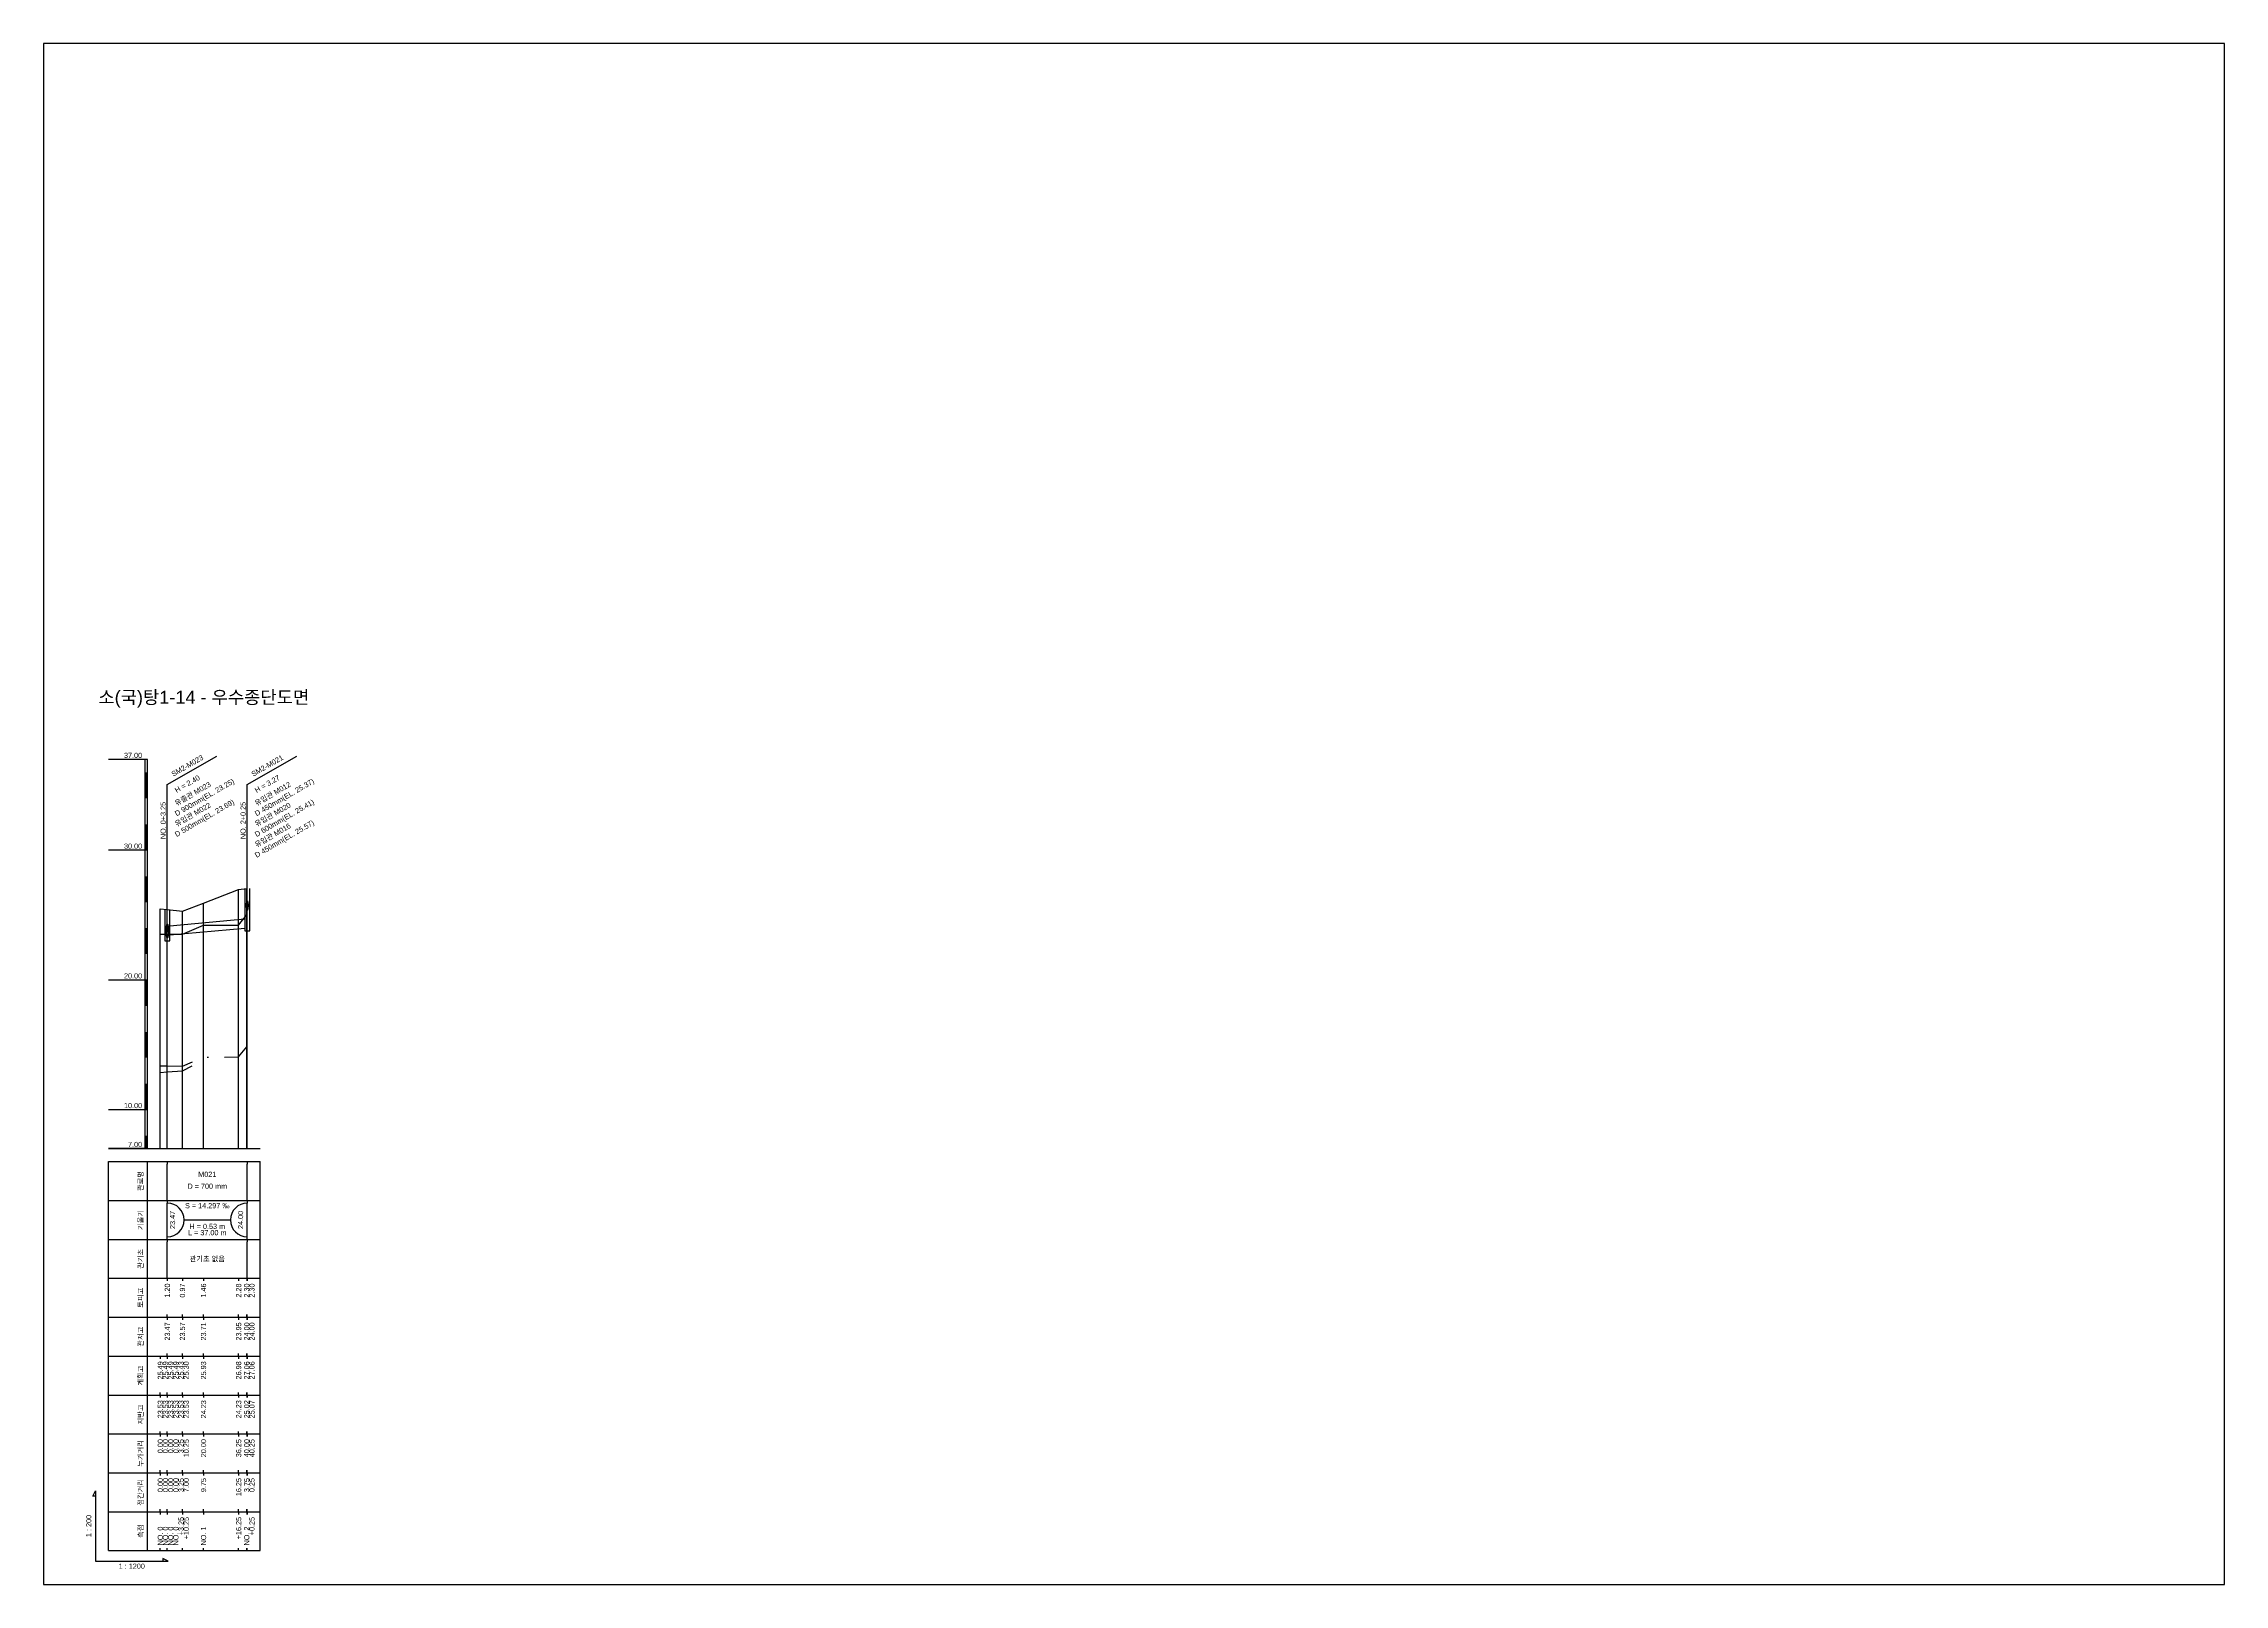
# Model space of a CAD drawing. Header units: millimetres. Extents: x -105495 to 3444, y -108190 to 2013.
# Drawn here: x 20 to 861, y -46368 to -45774 of the extents above; entities that cross this region are included whole.
import ezdxf
from ezdxf.enums import TextEntityAlignment as Align

# ---------------------------------------------------------------- set-up
doc = ezdxf.new("R2010")
doc.units = ezdxf.units.MM
doc.linetypes.add('DASHDOT', pattern=[25.4, 12.7, -6.35, 0, -6.35])
doc.linetypes.add('DIVIDE', pattern=[31.75, 12.7, -6.35, 0, -6.35, 0, -6.35])
for name, color, linetype in [('KZ_종단_계획선', 1, 'Continuous'), ('KZ_종단_관로', 4, 'Continuous'), ('KZ_종단_깃발', 7, 'Continuous'), ('KZ_종단_노선명', 7, 'Continuous'), ('KZ_종단_도각', 7, 'Continuous'), ('KZ_종단_맨홀', 4, 'Continuous'), ('KZ_종단_수직선', 7, 'Continuous'), ('KZ_종단_암선1', 56, 'DASHDOT'), ('KZ_종단_암선2', 4, 'DIVIDE'), ('KZ_종단_원형관', 4, 'Continuous'), ('KZ_종단_지반선', 3, 'Continuous'), ('KZ_종단_테이블문자', 7, 'Continuous'), ('KZ_종단_테이블선', 7, 'Continuous'), ('KZ_종단_폴대', 7, 'Continuous')]:
    doc.layers.add(name, color=color, linetype=linetype)
doc.styles.get("Standard").update_dxf_attribs({"font": 'arial.ttf'})

msp = doc.modelspace()

# ---------------------------------------------------------------- linework, layer by layer
at = {"layer": 'KZ_종단_계획선'}
msp.add_lwpolyline([(65, -46107.54), (65, -46107.54), (65, -46107.54), (65, -46107.54), (67.71, -46107.84), (73.54, -46108.5), (81.67, -46105.35), (95.21, -46100.1), (98.33, -46099.72), (98.54, -46099.69)], dxfattribs=at)
at = {"layer": 'KZ_종단_관로'}
for p, q in [((68.71, -46114.13), (97.54, -46111.48)), ((68.71, -46117.63), (97.54, -46114.98))]:
    msp.add_line(p, q, dxfattribs=at)
at = {"layer": 'KZ_종단_깃발'}
for p, q in [((67.71, -46059.69), (86.76, -46048.69)), ((98.54, -46059.69), (117.59, -46048.69)), ((67.71, -46200), (67.71, -46059.69)), ((98.54, -46200), (98.54, -46059.69))]:
    msp.add_line(p, q, dxfattribs=at)
at = {"layer": 'KZ_종단_도각'}
msp.add_lwpolyline([(20, -46368), (861, -46368), (861, -45774), (20, -45774)], close=True, dxfattribs=at)
at = {"layer": 'KZ_종단_맨홀'}
for points in [[(97.54, -46099.69), (97.54, -46116.02), (99.54, -46116.02), (99.54, -46099.69)], [(66.71, -46107.84), (66.71, -46119.86), (68.71, -46119.86), (68.71, -46107.84)]]:
    msp.add_lwpolyline(points, dxfattribs=at)
at = {"layer": 'KZ_종단_수직선'}
for p, q in [((95.21, -46200), (95.21, -46100.1)), ((98.33, -46200), (98.33, -46099.72)), ((98.54, -46200), (98.54, -46099.69)), ((65, -46200), (65, -46107.54)), ((65, -46200), (65, -46107.54)), ((65, -46200), (65, -46107.54)), ((65, -46200), (65, -46107.54)), ((65, -46200), (65, -46107.54)), ((65, -46200), (65, -46107.54)), ((65, -46200), (65, -46107.54)), ((67.71, -46200), (67.71, -46107.84)), ((73.54, -46200), (73.54, -46108.5)), ((81.67, -46200), (81.67, -46105.35))]:
    msp.add_line(p, q, dxfattribs=at)
at = {"layer": 'KZ_종단_암선1', "flags": 128}
msp.add_lwpolyline([(65, -46168.12), (65, -46168.12), (65, -46168.12), (65, -46168.12), (67.71, -46168.14), (73.54, -46168.2), (81.67, -46164.77), (95.21, -46164.65), (98.33, -46160.79), (98.54, -46160.56)], dxfattribs=at)
at = {"layer": 'KZ_종단_암선2', "flags": 128}
msp.add_lwpolyline([(65, -46170.62), (65, -46170.62), (65, -46170.62), (65, -46170.62), (67.71, -46170.42), (73.54, -46170), (81.67, -46165.89)], dxfattribs=at)
at = {"layer": 'KZ_종단_원형관'}
for p, q in [((98.25, -46105.89), (98.27, -46105.6)), ((98.25, -46106.19), (98.25, -46105.89)), ((98.25, -46106.5), (98.25, -46106.19)), ((98.27, -46106.79), (98.25, -46106.5)), ((98.27, -46105.6), (98.29, -46105.32)), ((98.29, -46107.07), (98.27, -46106.79)), ((98.29, -46105.32), (98.32, -46105.07)), ((98.32, -46107.32), (98.29, -46107.07)), ((98.32, -46105.07), (98.35, -46104.85)), ((98.32, -46105.82), (98.33, -46105.59)), ((98.33, -46106.05), (98.32, -46105.82)), ((98.32, -46106.83), (98.33, -46106.61)), ((98.33, -46107.06), (98.32, -46106.83)), ((98.35, -46107.54), (98.32, -46107.32)), ((98.33, -46105.59), (98.34, -46105.37)), ((98.34, -46106.27), (98.33, -46106.05)), ((98.33, -46106.61), (98.34, -46106.39)), ((98.34, -46107.28), (98.33, -46107.06)), ((98.34, -46105.37), (98.35, -46105.16)), ((98.34, -46106.39), (98.35, -46106.18)), ((98.35, -46106.48), (98.34, -46106.27)), ((98.35, -46107.49), (98.34, -46107.28)), ((98.35, -46104.85), (98.4, -46104.68)), ((98.35, -46105.16), (98.37, -46104.97)), ((98.35, -46106.18), (98.37, -46105.99)), ((98.37, -46106.67), (98.35, -46106.48)), ((98.37, -46107.68), (98.35, -46107.49)), ((98.4, -46107.71), (98.35, -46107.54)), ((98.37, -46104.97), (98.4, -46104.81)), ((98.37, -46105.99), (98.4, -46105.83)), ((98.4, -46106.83), (98.37, -46106.67)), ((98.4, -46107.84), (98.37, -46107.68)), ((98.4, -46104.68), (98.44, -46104.55)), ((98.4, -46104.81), (98.43, -46104.68)), ((98.4, -46105.83), (98.43, -46105.7)), ((98.43, -46106.96), (98.4, -46106.83)), ((98.44, -46107.84), (98.4, -46107.71)), ((98.43, -46107.97), (98.4, -46107.84)), ((98.43, -46104.68), (98.47, -46104.58)), ((98.43, -46105.7), (98.47, -46105.6)), ((98.47, -46107.06), (98.43, -46106.96)), ((98.47, -46108.07), (98.43, -46107.97)), ((98.44, -46104.55), (98.49, -46104.47)), ((98.49, -46107.92), (98.44, -46107.84)), ((98.47, -46104.58), (98.5, -46104.52)), ((98.47, -46105.6), (98.5, -46105.54)), ((98.5, -46107.11), (98.47, -46107.06)), ((98.5, -46108.13), (98.47, -46108.07)), ((98.49, -46104.47), (98.54, -46104.44)), ((98.54, -46107.94), (98.49, -46107.92)), ((98.5, -46104.52), (98.54, -46104.5)), ((98.5, -46105.54), (98.54, -46105.52)), ((98.54, -46107.13), (98.5, -46107.11)), ((98.54, -46108.15), (98.5, -46108.13)), ((98.54, -46104.44), (98.59, -46104.47)), ((98.54, -46104.5), (98.58, -46104.52)), ((98.54, -46105.52), (98.58, -46105.54)), ((98.58, -46107.11), (98.54, -46107.13)), ((98.59, -46107.92), (98.54, -46107.94)), ((98.58, -46108.13), (98.54, -46108.15)), ((98.58, -46104.52), (98.62, -46104.58)), ((98.58, -46105.54), (98.62, -46105.6)), ((98.62, -46107.06), (98.58, -46107.11)), ((98.62, -46108.07), (98.58, -46108.13)), ((98.59, -46104.47), (98.64, -46104.55)), ((98.64, -46107.84), (98.59, -46107.92)), ((98.62, -46104.58), (98.65, -46104.68)), ((98.62, -46105.6), (98.65, -46105.7)), ((98.65, -46106.96), (98.62, -46107.06)), ((98.65, -46107.97), (98.62, -46108.07)), ((98.64, -46104.55), (98.69, -46104.68)), ((98.69, -46107.71), (98.64, -46107.84)), ((98.65, -46104.68), (98.68, -46104.81)), ((98.65, -46105.7), (98.68, -46105.83)), ((98.68, -46106.83), (98.65, -46106.96)), ((98.68, -46107.84), (98.65, -46107.97)), ((98.68, -46104.81), (98.71, -46104.97)), ((98.68, -46105.83), (98.71, -46105.99)), ((98.71, -46106.67), (98.68, -46106.83)), ((98.71, -46107.68), (98.68, -46107.84)), ((98.69, -46104.68), (98.73, -46104.85)), ((98.73, -46107.54), (98.69, -46107.71)), ((98.71, -46104.97), (98.73, -46105.16)), ((98.71, -46105.99), (98.73, -46106.18)), ((98.73, -46106.48), (98.71, -46106.67)), ((98.73, -46107.49), (98.71, -46107.68)), ((98.73, -46104.85), (98.77, -46105.07)), ((98.73, -46105.16), (98.75, -46105.37)), ((98.73, -46106.18), (98.75, -46106.39)), ((98.75, -46106.27), (98.73, -46106.48)), ((98.75, -46107.28), (98.73, -46107.49)), ((98.77, -46107.32), (98.73, -46107.54)), ((98.75, -46105.37), (98.76, -46105.59)), ((98.76, -46106.05), (98.75, -46106.27)), ((98.75, -46106.39), (98.76, -46106.61)), ((98.76, -46107.06), (98.75, -46107.28)), ((98.76, -46105.59), (98.76, -46105.82)), ((98.76, -46105.82), (98.76, -46106.05)), ((98.76, -46106.61), (98.76, -46106.83)), ((98.76, -46106.83), (98.76, -46107.06)), ((98.77, -46105.07), (98.79, -46105.32)), ((98.79, -46107.07), (98.77, -46107.32)), ((98.79, -46105.32), (98.82, -46105.6)), ((98.82, -46106.79), (98.79, -46107.07)), ((98.82, -46105.6), (98.83, -46105.89)), ((98.83, -46106.5), (98.82, -46106.79)), ((98.83, -46105.89), (98.83, -46106.19)), ((98.83, -46106.19), (98.83, -46106.5)), ((67.27, -46116.11), (67.28, -46115.65)), ((67.28, -46116.57), (67.27, -46116.11)), ((67.28, -46115.65), (67.3, -46115.21)), ((67.3, -46117.01), (67.28, -46116.57)), ((67.3, -46115.21), (67.33, -46114.8)), ((67.33, -46117.42), (67.3, -46117.01)), ((67.33, -46114.8), (67.37, -46114.42)), ((67.37, -46117.8), (67.33, -46117.42)), ((67.37, -46114.42), (67.43, -46114.1)), ((67.43, -46118.12), (67.37, -46117.8)), ((67.43, -46114.1), (67.49, -46113.84)), ((67.49, -46118.38), (67.43, -46118.12)), ((67.47, -46114.86), (67.48, -46114.61)), ((67.47, -46115.11), (67.47, -46114.86)), ((67.47, -46115.36), (67.47, -46115.11)), ((67.48, -46115.61), (67.47, -46115.36)), ((67.48, -46114.61), (67.5, -46114.38)), ((67.5, -46115.84), (67.48, -46115.61)), ((67.49, -46113.84), (67.56, -46113.64)), ((67.56, -46118.58), (67.49, -46118.38)), ((67.5, -46114.38), (67.52, -46114.17)), ((67.52, -46116.05), (67.5, -46115.84)), ((67.52, -46114.17), (67.55, -46113.99)), ((67.55, -46116.23), (67.52, -46116.05)), ((67.55, -46113.99), (67.59, -46113.85)), ((67.59, -46116.37), (67.55, -46116.23)), ((67.56, -46113.64), (67.63, -46113.52)), ((67.63, -46118.7), (67.56, -46118.58)), ((67.59, -46113.85), (67.63, -46113.74)), ((67.63, -46116.48), (67.59, -46116.37)), ((67.63, -46113.52), (67.71, -46113.48)), ((67.63, -46113.74), (67.67, -46113.67)), ((67.67, -46116.55), (67.63, -46116.48)), ((67.71, -46118.73), (67.63, -46118.7)), ((67.67, -46113.67), (67.71, -46113.65)), ((67.71, -46116.57), (67.67, -46116.55)), ((67.71, -46113.48), (67.78, -46113.52)), ((67.71, -46113.65), (67.75, -46113.67)), ((67.75, -46116.55), (67.71, -46116.57)), ((67.78, -46118.7), (67.71, -46118.73)), ((67.75, -46113.67), (67.79, -46113.74)), ((67.79, -46116.48), (67.75, -46116.55)), ((67.78, -46113.52), (67.86, -46113.64)), ((67.86, -46118.58), (67.78, -46118.7)), ((67.79, -46113.74), (67.83, -46113.85)), ((67.83, -46116.37), (67.79, -46116.48)), ((67.83, -46113.85), (67.86, -46113.99)), ((67.86, -46116.23), (67.83, -46116.37)), ((67.86, -46113.64), (67.93, -46113.84)), ((67.86, -46113.99), (67.89, -46114.17)), ((67.89, -46116.05), (67.86, -46116.23)), ((67.93, -46118.38), (67.86, -46118.58)), ((67.89, -46114.17), (67.92, -46114.38)), ((67.92, -46115.84), (67.89, -46116.05)), ((67.92, -46114.38), (67.94, -46114.61)), ((67.94, -46115.61), (67.92, -46115.84)), ((67.93, -46113.84), (67.99, -46114.1)), ((67.99, -46118.12), (67.93, -46118.38)), ((67.94, -46114.61), (67.95, -46114.86)), ((67.95, -46115.36), (67.94, -46115.61)), ((67.95, -46114.86), (67.95, -46115.11)), ((67.95, -46115.11), (67.95, -46115.36)), ((67.99, -46114.1), (68.04, -46114.42)), ((68.04, -46117.8), (67.99, -46118.12)), ((68.04, -46114.42), (68.09, -46114.8)), ((68.09, -46117.42), (68.04, -46117.8)), ((68.09, -46114.8), (68.12, -46115.21)), ((68.12, -46117.01), (68.09, -46117.42)), ((68.12, -46115.21), (68.14, -46115.65)), ((68.14, -46116.57), (68.12, -46117.01)), ((68.14, -46115.65), (68.15, -46116.11)), ((68.15, -46116.11), (68.14, -46116.57))]:
    msp.add_line(p, q, dxfattribs=at)
at = {"layer": 'KZ_종단_지반선', "flags": 128}
msp.add_lwpolyline([(65, -46117.34), (65, -46117.34), (65, -46117.34), (65, -46117.34), (67.71, -46117.34), (73.54, -46117.34), (81.67, -46113.83), (95.21, -46113.83), (98.33, -46109.88), (98.54, -46109.66)], dxfattribs=at)
at = {"layer": 'KZ_종단_테이블문자'}
for p, q in [((67.71, -46205), (67.71, -46206)), ((67.71, -46219), (67.71, -46206)), ((98.54, -46205), (98.54, -46206)), ((98.54, -46219), (98.54, -46206)), ((67.71, -46220), (67.71, -46219)), ((67.71, -46220), (67.71, -46221)), ((67.71, -46234), (67.71, -46221)), ((98.54, -46220), (98.54, -46219)), ((98.54, -46220), (98.54, -46221)), ((98.54, -46234), (98.54, -46221)), ((74.12, -46227.5), (92.12, -46227.5)), ((67.71, -46235), (67.71, -46234)), ((67.71, -46235), (67.71, -46236)), ((67.71, -46249), (67.71, -46236)), ((98.54, -46235), (98.54, -46234)), ((98.54, -46235), (98.54, -46236)), ((98.54, -46249), (98.54, -46236)), ((67.71, -46250), (67.71, -46249)), ((98.54, -46250), (98.54, -46249))]:
    msp.add_line(p, q, dxfattribs=at)
for centre, start, end in [((67.71, -46227.5), 270, 90), ((98.54, -46227.5), 90, 270)]:
    msp.add_arc(centre, 6.5, start, end, dxfattribs=at)
at = {"layer": 'KZ_종단_테이블선'}
for p, q in [((45, -46200), (103.54, -46200)), ((45, -46220), (45, -46205)), ((45, -46205), (103.54, -46205)), ((60, -46220), (60, -46205)), ((103.54, -46220), (103.54, -46205)), ((45, -46235), (45, -46220)), ((45, -46220), (103.54, -46220)), ((60, -46235), (60, -46220)), ((103.54, -46235), (103.54, -46220)), ((45, -46250), (45, -46235)), ((45, -46235), (103.54, -46235)), ((60, -46250), (60, -46235)), ((103.54, -46250), (103.54, -46235)), ((45, -46265), (45, -46250)), ((45, -46250), (103.54, -46250)), ((60, -46265), (60, -46250)), ((67.71, -46250), (67.71, -46251)), ((73.54, -46250), (73.54, -46251)), ((81.67, -46250), (81.67, -46251)), ((95.21, -46250), (95.21, -46251)), ((98.33, -46250), (98.33, -46251)), ((98.54, -46250), (98.54, -46251)), ((103.54, -46265), (103.54, -46250)), ((45, -46280), (45, -46265)), ((45, -46265), (103.54, -46265)), ((60, -46280), (60, -46265)), ((67.71, -46265), (67.71, -46264)), ((67.71, -46265), (67.71, -46266)), ((73.54, -46265), (73.54, -46264)), ((73.54, -46265), (73.54, -46266)), ((81.67, -46265), (81.67, -46264)), ((81.67, -46265), (81.67, -46266)), ((95.21, -46265), (95.21, -46264)), ((95.21, -46265), (95.21, -46266)), ((98.33, -46265), (98.33, -46264)), ((98.33, -46265), (98.33, -46266)), ((98.54, -46265), (98.54, -46264)), ((98.54, -46265), (98.54, -46266)), ((103.54, -46280), (103.54, -46265)), ((45, -46295), (45, -46280)), ((45, -46280), (103.54, -46280)), ((60, -46295), (60, -46280)), ((65, -46280), (65, -46281)), ((65, -46280), (65, -46281)), ((65, -46280), (65, -46281)), ((65, -46280), (65, -46281)), ((67.71, -46280), (67.71, -46279)), ((67.71, -46280), (67.71, -46281)), ((73.54, -46280), (73.54, -46279)), ((73.54, -46280), (73.54, -46281)), ((81.67, -46280), (81.67, -46279)), ((81.67, -46280), (81.67, -46281)), ((95.21, -46280), (95.21, -46279)), ((95.21, -46280), (95.21, -46281)), ((98.33, -46280), (98.33, -46279)), ((98.33, -46280), (98.33, -46281)), ((98.54, -46280), (98.54, -46279)), ((98.54, -46280), (98.54, -46281)), ((103.54, -46295), (103.54, -46280)), ((45, -46310), (45, -46295)), ((45, -46295), (103.54, -46295)), ((60, -46310), (60, -46295)), ((65, -46295), (65, -46294)), ((65, -46295), (65, -46294)), ((65, -46295), (65, -46294)), ((65, -46295), (65, -46294)), ((65, -46295), (65, -46296)), ((65, -46295), (65, -46296)), ((65, -46295), (65, -46296)), ((65, -46295), (65, -46296)), ((67.71, -46295), (67.71, -46294)), ((67.71, -46295), (67.71, -46296)), ((73.54, -46295), (73.54, -46294)), ((73.54, -46295), (73.54, -46296)), ((81.67, -46295), (81.67, -46294)), ((81.67, -46295), (81.67, -46296)), ((95.21, -46295), (95.21, -46294)), ((95.21, -46295), (95.21, -46296)), ((98.33, -46295), (98.33, -46294)), ((98.33, -46295), (98.33, -46296)), ((98.54, -46295), (98.54, -46294)), ((98.54, -46295), (98.54, -46296)), ((103.54, -46310), (103.54, -46295)), ((45, -46325), (45, -46310)), ((45, -46310), (103.54, -46310)), ((60, -46325), (60, -46310)), ((65, -46310), (65, -46309)), ((65, -46310), (65, -46309)), ((65, -46310), (65, -46309)), ((65, -46310), (65, -46309)), ((65, -46310), (65, -46311)), ((65, -46310), (65, -46311)), ((65, -46310), (65, -46311)), ((65, -46310), (65, -46311)), ((67.71, -46310), (67.71, -46309)), ((67.71, -46310), (67.71, -46311)), ((73.54, -46310), (73.54, -46309)), ((73.54, -46310), (73.54, -46311)), ((81.67, -46310), (81.67, -46309)), ((81.67, -46310), (81.67, -46311)), ((95.21, -46310), (95.21, -46309)), ((95.21, -46310), (95.21, -46311)), ((98.33, -46310), (98.33, -46309)), ((98.33, -46310), (98.33, -46311)), ((98.54, -46310), (98.54, -46309)), ((98.54, -46310), (98.54, -46311)), ((103.54, -46325), (103.54, -46310)), ((45, -46340), (45, -46325)), ((45, -46325), (103.54, -46325)), ((60, -46340), (60, -46325)), ((65, -46325), (65, -46324)), ((65, -46325), (65, -46324)), ((65, -46325), (65, -46324)), ((65, -46325), (65, -46324)), ((65, -46325), (65, -46326)), ((65, -46325), (65, -46326)), ((65, -46325), (65, -46326)), ((65, -46325), (65, -46326)), ((67.71, -46325), (67.71, -46324)), ((67.71, -46325), (67.71, -46326)), ((73.54, -46325), (73.54, -46324)), ((73.54, -46325), (73.54, -46326)), ((81.67, -46325), (81.67, -46324)), ((81.67, -46325), (81.67, -46326)), ((95.21, -46325), (95.21, -46324)), ((95.21, -46325), (95.21, -46326)), ((98.33, -46325), (98.33, -46324)), ((98.33, -46325), (98.33, -46326)), ((98.54, -46325), (98.54, -46324)), ((98.54, -46325), (98.54, -46326)), ((103.54, -46340), (103.54, -46325)), ((65, -46340), (65, -46339)), ((65, -46340), (65, -46339)), ((65, -46340), (65, -46339)), ((65, -46340), (65, -46339)), ((67.71, -46340), (67.71, -46339)), ((73.54, -46340), (73.54, -46339)), ((81.67, -46340), (81.67, -46339)), ((95.21, -46340), (95.21, -46339)), ((98.33, -46340), (98.33, -46339)), ((98.54, -46340), (98.54, -46339)), ((45, -46355), (45, -46340)), ((45, -46340), (103.54, -46340)), ((60, -46355), (60, -46340)), ((65, -46340), (65, -46341)), ((65, -46340), (65, -46341)), ((65, -46340), (65, -46341)), ((65, -46340), (65, -46341)), ((67.71, -46340), (67.71, -46341)), ((73.54, -46340), (73.54, -46341)), ((81.67, -46340), (81.67, -46341)), ((95.21, -46340), (95.21, -46341)), ((98.33, -46340), (98.33, -46341)), ((98.54, -46340), (98.54, -46341)), ((103.54, -46355), (103.54, -46340)), ((45, -46355), (103.54, -46355)), ((65, -46355), (65, -46354)), ((65, -46355), (65, -46354)), ((65, -46355), (65, -46354)), ((65, -46355), (65, -46354)), ((67.71, -46355), (67.71, -46354)), ((73.54, -46355), (73.54, -46354)), ((81.67, -46355), (81.67, -46354)), ((95.21, -46355), (95.21, -46354)), ((98.33, -46355), (98.33, -46354)), ((98.54, -46355), (98.54, -46354))]:
    msp.add_line(p, q, dxfattribs=at)
msp.add_lwpolyline([(40, -46334), (39, -46334), (40, -46332), (40, -46359), (68, -46359), (66, -46358), (66, -46359)], dxfattribs=at)
at = {"layer": 'KZ_종단_폴대'}
for p, q in [((60, -46050), (45, -46050)), ((60, -46085), (45, -46085)), ((60, -46135), (45, -46135)), ((60, -46185), (45, -46185)), ((60, -46200), (45, -46200))]:
    msp.add_line(p, q, dxfattribs=at)
msp.add_lwpolyline([(60, -46200), (60, -46050), (59, -46050), (59, -46200), (60, -46200)], dxfattribs=at)
at = {"layer": 'KZ_종단_폴대', "const_width": 1}
for points in [[(59.5, -46065), (59.5, -46055)], [(59.5, -46085), (59.5, -46075)], [(59.5, -46105), (59.5, -46095)], [(59.5, -46125), (59.5, -46115)], [(59.5, -46145), (59.5, -46135)], [(59.5, -46165), (59.5, -46155)], [(59.5, -46185), (59.5, -46175)], [(59.5, -46200), (59.5, -46195)]]:
    msp.add_lwpolyline(points, dxfattribs=at)

# ---------------------------------------------------------------- texts
at = {"layer": 'KZ_종단_깃발'}
for s, rotation, p in [('SM2-M023', 30, (70.31, -46057.19)), ('SM2-M021', 30, (101.14, -46057.19)), ('NO. 0+3.25', 90, (67.71, -46080.69)), ('NO. 2+0.25', 90, (98.54, -46080.69))]:
    msp.add_text(s, height=2, rotation=rotation, dxfattribs=at).set_placement(p, align=Align.BOTTOM_LEFT)
for s, p in [('H = 2.40', (70.31, -46061.19)), ('D 900mm(EL. 23.25)', (70.31, -46070.19)), ('유출관 M023', (70.31, -46066.19)), ('H = 3.27', (101.14, -46061.19)), ('D 450mm(EL. 25.37)', (101.14, -46070.19)), ('유입관 M012', (101.14, -46066.19)), ('D 500mm(EL. 23.69)', (70.31, -46078.19)), ('유입관 M022', (70.31, -46074.19)), ('D 600mm(EL. 25.41)', (101.14, -46078.19)), ('유입관 M020', (101.14, -46074.19)), ('D 450mm(EL. 25.57)', (101.14, -46086.19)), ('유입관 M016', (101.14, -46082.19))]:
    msp.add_text(s, height=2, rotation=30, dxfattribs=at).set_placement(p, align=Align.TOP_LEFT)
at = {"layer": 'KZ_종단_노선명'}
msp.add_text('소(국)탕1-14 - 우수종단도면', height=5, dxfattribs=at).set_placement((81.77, -46030), align=Align.BOTTOM_CENTER)
at = {"layer": 'KZ_종단_테이블문자'}
for s, p in [('M021', (83.12, -46211.5)), ('H = 0.53 m', (83.12, -46231.6)), ('L = 37.00 m', (83.12, -46234))]:
    msp.add_text(s, height=2, dxfattribs=at).set_placement(p, align=Align.BOTTOM_CENTER)
for s, p in [('S = 14.297 ‰', (83.12, -46221)), ('D = 700 mm', (83.12, -46213.5))]:
    msp.add_text(s, height=2, dxfattribs=at).set_placement(p, align=Align.TOP_CENTER)
msp.add_text('23.47', height=2, rotation=90, dxfattribs=at).set_placement((68.71, -46227.5), align=Align.TOP_CENTER)
msp.add_text('24.00', height=2, rotation=90, dxfattribs=at).set_placement((97.54, -46227.5), align=Align.BOTTOM_CENTER)
msp.add_text('관기초 없음', height=2, dxfattribs=at).set_placement((83.12, -46242.5), align=Align.MIDDLE_CENTER)
for s, p in [('1.20', (67.71, -46252)), ('0.97', (73.54, -46252)), ('1.46', (81.67, -46252)), ('2.28', (95.21, -46252)), ('2.30', (98.33, -46252)), ('2.30', (100.33, -46252)), ('23.47', (67.71, -46267)), ('23.57', (73.54, -46267)), ('23.71', (81.67, -46267)), ('23.95', (95.21, -46267)), ('24.00', (98.33, -46267)), ('24.00', (100.33, -46267)), ('25.49', (65, -46282)), ('25.49', (67, -46282)), ('25.49', (69, -46282)), ('25.49', (71, -46282)), ('25.43', (73, -46282)), ('25.30', (75, -46282)), ('25.93', (81.67, -46282)), ('26.98', (95.21, -46282)), ('27.06', (98.33, -46282)), ('27.06', (100.33, -46282)), ('23.53', (65, -46297)), ('23.53', (67, -46297)), ('23.53', (69, -46297)), ('23.53', (71, -46297)), ('23.53', (73, -46297)), ('23.53', (75, -46297)), ('24.23', (81.67, -46297)), ('24.23', (95.21, -46297)), ('25.02', (98.33, -46297)), ('25.07', (100.33, -46297)), ('0.00', (65, -46312)), ('0.00', (67, -46312)), ('0.00', (69, -46312)), ('0.00', (71, -46312)), ('3.25', (73, -46312)), ('10.25', (75, -46312)), ('20.00', (81.67, -46312)), ('36.25', (95.21, -46312)), ('40.00', (98.33, -46312)), ('40.25', (100.33, -46312)), ('0.00', (65, -46327)), ('0.00', (67, -46327)), ('0.00', (69, -46327)), ('0.00', (71, -46327)), ('3.25', (73, -46327)), ('7.00', (75, -46327)), ('9.75', (81.67, -46327)), ('16.25', (95.21, -46327)), ('3.75', (98.33, -46327)), ('0.25', (100.33, -46327)), ('+3.25', (73, -46342)), ('+10.25', (75, -46342)), ('+16.25', (95.21, -46342)), ('+0.25', (100.33, -46342))]:
    msp.add_text(s, height=2, rotation=90, dxfattribs=at).set_placement(p, align=Align.MIDDLE_RIGHT)
for s, p in [('NO. 0', (65, -46353)), ('NO. 0', (67, -46353)), ('NO. 0', (69, -46353)), ('NO. 0', (71, -46353)), ('NO. 1', (81.67, -46353)), ('NO. 2', (98.33, -46353))]:
    msp.add_text(s, height=2, rotation=90, dxfattribs=at).set_placement(p, align=Align.MIDDLE_LEFT)
at = {"layer": 'KZ_종단_테이블선'}
for s, p in [('관로명', (59, -46212.5)), ('기울기', (59, -46227.5)), ('관기초', (59, -46242.5)), ('토피고', (59, -46257.5)), ('관저고', (59, -46272.5)), ('계획고', (59, -46287.5)), ('지반고', (59, -46302.5)), ('누가거리', (59, -46317.5)), ('점간거리', (59, -46332.5)), ('1 : 200', (39, -46345.5)), ('측점', (59, -46347.5))]:
    msp.add_text(s, height=2, rotation=90, dxfattribs=at).set_placement(p, align=Align.BOTTOM_CENTER)
msp.add_text('1 : 1200', height=2, dxfattribs=at).set_placement((54, -46360), align=Align.TOP_CENTER)
at = {"layer": 'KZ_종단_폴대'}
for s, p in [('37.00', (58, -46050)), ('30.00', (58, -46085)), ('20.00', (58, -46135)), ('10.00', (58, -46185)), ('7.00', (58, -46200))]:
    msp.add_text(s, height=2, dxfattribs=at).set_placement(p, align=Align.BOTTOM_RIGHT)

doc.saveas('drawing.dxf')
